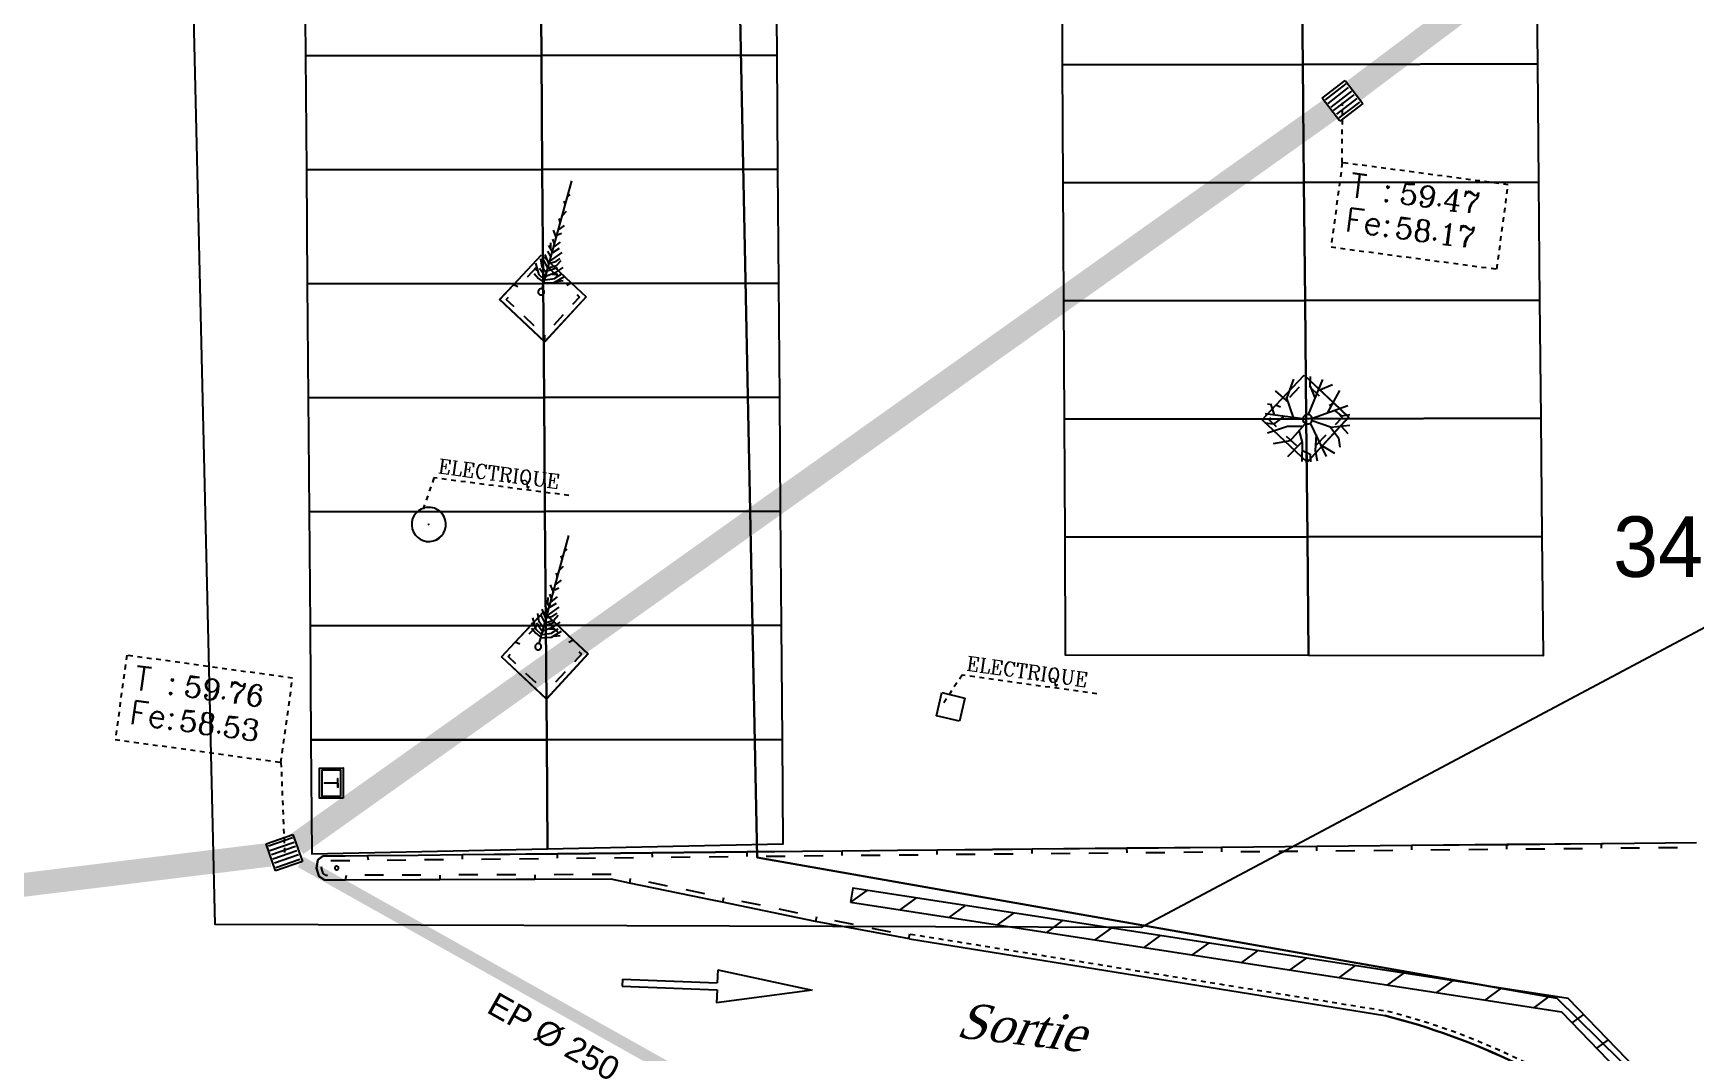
# Model space of a CAD drawing. Header units: metres. Extents: x 19 to 585, y 0 to 337.
# Drawn here: x 431.28 to 466.29, y 116.53 to 137.99 of the extents above; entities that cross this region are included whole.
import ezdxf
from ezdxf.enums import TextEntityAlignment as Align

# ---------------------------------------------------------------- set-up
doc = ezdxf.new("R2010")
doc.units = ezdxf.units.M
doc.header["$LTSCALE"] = 0.01
doc.linetypes.add('CACHE', pattern=[0.375, 0.25, -0.125])
doc.linetypes.add('FANTOME', pattern=[2.5, 1.25, -0.25, 0.25, -0.25, 0.25, -0.25])
doc.layers.add('CONTOURS', color=10, linetype='Continuous', plot=False)
doc.layers.add('CONTOURS3', color=40, linetype='Continuous', plot=False)
for name, color, linetype in [('PARCELLES', 240, 'Continuous'), ('PARKINGS', 4, 'Continuous'), ('RESEAUX-EU-EP', 131, 'FANTOME'), ('Tempo_Doublon_Point', 7, 'Continuous'), ('TEXTES', 6, 'Continuous'), ('VEGETATION', 70, 'Continuous'), ('VOIRIES', 7, 'Continuous'), ('VOIRIES_temp', 7, 'Continuous')]:
    doc.layers.add(name, color=color, linetype=linetype)
doc.styles.add('11185$0$ROMANC', font='ROMANC')
doc.styles.add('2', font='times.ttf', dxfattribs={"oblique": 18})
doc.styles.add('29', font='romans__.ttf')
doc.styles.add('9', font='arial.ttf')
doc.styles.add('ROMAND', font='romand')

# ---------------------------------------------------------------- blocks, each defined once
blk = doc.blocks.new('22')
for points in [[(0, 1), (0, 0), (1, 0), (1, 1)], [(0.056, 0.889), (0.056, 0.111), (0.944, 0.111), (0.944, 0.889)]]:
    blk.add_lwpolyline(points, close=True)
at = {"style": 'ROMAND', "width": 0.9}
blk.add_text('T', height=0.6, dxfattribs=at).set_placement((0.5, 0.495), align=Align.MIDDLE)
blk = doc.blocks.new('11185$0$AOFLD1')
for p, q in [((-0.35, 2), (0, 4)), ((0, 4), (0.35, 2)), ((-0.35, 2), (-0.075, 2)), ((-0.075, 0), (-0.075, 2)), ((0.075, 0), (0.075, 2)), ((0.075, 2), (0.35, 2)), ((-0.075, 0), (0.075, 0))]:
    blk.add_line(p, q)
blk = doc.blocks.new('11185$0$ARBRE_3-11', base_point=(100, 100))
for p, q in [((60, 180), (80, 140)), ((80, 170), (80, 188)), ((100, 190), (100, 110)), ((100, 170), (120, 180)), ((120, 179), (120, 188)), ((50, 130), (39, 165)), ((100, 150), (80, 170)), ((100, 130), (140, 150)), ((130, 144), (150, 175)), ((140, 149), (180, 140)), ((50, 106), (16, 131)), ((50, 130), (90, 104)), ((75, 115), (50, 105)), ((80, 140), (84, 109)), ((170, 104), (190, 106)), ((50, 105), (10, 100)), ((28, 85), (12, 82)), ((37, 75), (16, 68)), ((34, 103), (28, 85)), ((28, 50), (93, 93)), ((70, 78), (37, 75)), ((90, 50), (98, 90)), ((104, 90), (140, 20)), ((187, 80), (110, 100)), ((147, 90), (171, 104)), ((163, 86), (180, 58)), ((50, 64), (37, 34)), ((90, 50), (70, 30)), ((90, 49), (100, 10)), ((126, 46), (117, 30)), ((120, 60), (169, 41)), ((70, 30), (51, 25)), ((95, 28), (82, 12)), ((117, 30), (122, 13))]:
    blk.add_line(p, q)
for start, end in [(90, 270), (270, 90)]:
    blk.add_arc((100, 100), 10, start, end)
blk = doc.blocks.new('11185$0$CERCLE-4', base_point=(100, 100))
for p, q in [((98, 100), (102, 100)), ((100, 102), (100, 98))]:
    blk.add_line(p, q)
blk.add_arc((99.5, 100), 90, 90.318, 89.682)
blk = doc.blocks.new('11185$0$ARBRE_2-10', base_point=(94, 5))
for p, q in [((96, 10), (120, 190)), ((117, 164), (120, 168)), ((115, 150), (112, 156)), ((113, 133), (118, 140)), ((111, 120), (108, 127)), ((110, 109), (118, 117)), ((105, 71), (97, 81)), ((101, 77), (100, 86)), ((108, 95), (101, 107)), ((106, 85), (102, 92)), ((106, 80), (115, 89)), ((109, 100), (115, 104)), ((91, 45), (87, 58)), ((101, 44), (92, 57)), ((102, 51), (93, 66)), ((103, 64), (97, 72)), ((102, 53), (112, 57)), ((103, 57), (120, 73)), ((105, 71), (115, 79)), ((112, 57), (118, 63)), ((114, 51), (120, 60)), ((85, 38), (79, 41)), ((88, 32), (80, 50)), ((80, 33), (88, 26)), ((87, 43), (100, 29)), ((98, 25), (88, 32)), ((100, 36), (91, 45)), ((114, 29), (99, 25)), ((100, 40), (116, 48)), ((100, 32), (115, 40)), ((101, 45), (114, 51)), ((109, 36), (118, 37)), ((114, 30), (123, 38)), ((114, 23), (129, 35)), ((115, 40), (125, 49)), ((117, 25), (128, 28)), ((88, 26), (97, 21)), ((98, 20), (114, 23))]:
    blk.add_line(p, q)
for radius, start, end in [(5.05, 79.095, 269.484), (5, 270, 90)]:
    blk.add_arc((95, 5), radius, start, end)

msp = doc.modelspace()

# ---------------------------------------------------------------- linework, layer by layer
at = {"layer": 'CONTOURS'}
msp.add_lwpolyline([(341.639, 173.882), (356.348, 173.882), (356.348, 184.183), (387.119, 184.183), (476.155, 172.831), (475.992, 168.614), (490.278, 167.803), (490.278, 138.125), (454.624, 119.148), (435.114, 119.21), (434.5, 145.519), (417.707, 145.314), (417.912, 120.848), (380.916, 123.165), (375.615, 92.26), (310.379, 94.419)], dxfattribs=at)
at = {"layer": 'CONTOURS3'}
msp.add_lwpolyline([(341.639, 173.882), (356.348, 173.882), (356.348, 184.183), (387.119, 184.183), (476.155, 172.831), (475.992, 168.614), (490.278, 167.803), (490.278, 138.125), (454.624, 119.148), (435.114, 119.21), (434.5, 145.519), (417.707, 145.314), (417.912, 120.848), (380.916, 123.165), (375.615, 92.26), (310.379, 94.419)], dxfattribs=at)
at = {"layer": 'PARCELLES'}
msp.add_lwpolyline([(431.239, 76.064), (437.23, 80.114), (441.607, 83.469), (445.346, 86.48), (452.005, 92.329), (454.868, 94.956), (460.209, 100.29), (469.197, 110.146), (469.802, 110.814), (470.05, 111.087), (463.381, 117.661), (446.531, 120.622), (446.071, 143.552), (494.987, 158.024), (497.771, 154.857), (498.69, 145.796), (502.474, 150.031), (515.31, 164.501)], dxfattribs=at)
msp.add_lwpolyline([(494.561, 140.763), (498.69, 145.796), (497.771, 154.857), (494.987, 158.024), (446.071, 143.552), (446.531, 120.622), (463.381, 117.661), (470.05, 111.087), (471.403, 112.579)], close=True, dxfattribs=at)
at = {"layer": 'PARKINGS'}
for points in [[(441.968, 139.925), (436.997, 139.919), (437.016, 137.516), (441.987, 137.522)], [(446.935, 139.931), (441.968, 139.925), (441.987, 137.522), (446.953, 137.528)], [(458.002, 139.823), (452.949, 139.814), (452.961, 137.326), (458.027, 137.334)], [(462.953, 139.831), (458.002, 139.823), (458.027, 137.334), (462.977, 137.343)], [(441.987, 137.522), (437.016, 137.516), (437.036, 135.113), (442.006, 135.119)], [(446.953, 137.528), (441.987, 137.522), (442.006, 135.119), (446.972, 135.125)], [(458.027, 137.334), (452.961, 137.326), (452.974, 134.837), (458.052, 134.845)], [(462.977, 137.343), (458.027, 137.334), (458.052, 134.845), (463.001, 134.854)], [(442.006, 135.119), (437.036, 135.113), (437.055, 132.71), (442.025, 132.716)], [(446.972, 135.125), (442.006, 135.119), (442.025, 132.716), (446.99, 132.723)], [(458.052, 134.845), (452.974, 134.837), (452.986, 132.348), (458.076, 132.357)], [(463.001, 134.854), (458.052, 134.845), (458.076, 132.357), (463.025, 132.365)], [(442.025, 132.716), (437.055, 132.71), (437.075, 130.307), (442.044, 130.313)], [(446.99, 132.723), (442.025, 132.716), (442.044, 130.313), (447.009, 130.32)], [(458.076, 132.357), (452.986, 132.348), (452.999, 129.859), (458.101, 129.868)], [(463.025, 132.365), (458.076, 132.357), (458.101, 129.868), (463.049, 129.876)], [(442.044, 130.313), (437.075, 130.307), (437.095, 127.904), (442.063, 127.91)], [(447.009, 130.32), (442.044, 130.313), (442.063, 127.91), (447.027, 127.917)], [(458.101, 129.868), (452.999, 129.859), (453.012, 127.371), (458.125, 127.379)], [(463.049, 129.876), (458.101, 129.868), (458.125, 127.379), (463.073, 127.388)], [(442.063, 127.91), (437.095, 127.904), (437.114, 125.501), (442.082, 125.507)], [(447.027, 127.917), (442.063, 127.91), (442.082, 125.507), (447.046, 125.514)], [(458.125, 127.379), (453.012, 127.371), (453.024, 124.893), (458.15, 124.885)], [(463.073, 127.388), (458.125, 127.379), (458.15, 124.885), (463.098, 124.877)], [(442.082, 125.507), (437.114, 125.501), (437.134, 123.098), (442.101, 123.104)], [(447.046, 125.514), (442.082, 125.507), (442.101, 123.104), (447.064, 123.111)], [(442.101, 123.104), (437.134, 123.098), (437.154, 120.696), (442.119, 120.801)], [(447.064, 123.111), (442.101, 123.104), (442.119, 120.801), (447.081, 120.907)]]:
    msp.add_lwpolyline(points, close=True, dxfattribs=at)
at = {"layer": 'RESEAUX-EU-EP', "flags": 128}
for points, const_width in [([(459.095, 136.771), (482.666, 154.487)], 0.5), ([(436.828, 120.895), (458.605, 136.385)], 0.5), ([(410.909, 117.572), (436.267, 120.68)], 0.5), ([(449.063, 113.712), (436.919, 120.528)], 0.25)]:
    msp.add_lwpolyline(points, dxfattribs=dict(at, const_width=const_width))
for points in [[(458.86, 135.263), (458.862, 136.52)], [(439.725, 128.621), (439.476, 127.904)], [(442.568, 128.249), (439.725, 128.621)], [(450.852, 124.465), (450.432, 123.832)], [(453.691, 124.069), (450.852, 124.465)], [(436.501, 122.625), (436.579, 120.718)]]:
    msp.add_lwpolyline(points, dxfattribs=at)
at = {"layer": 'RESEAUX-EU-EP'}
for points in [[(458.623, 133.486), (462.117, 133.021), (462.354, 134.797), (458.86, 135.263)], [(433.009, 123.108), (436.501, 122.625), (436.746, 124.4), (433.254, 124.883)]]:
    msp.add_lwpolyline(points, close=True, dxfattribs=at)
at = {"layer": 'Tempo_Doublon_Point'}
msp.add_lwpolyline([(431.239, 76.064), (437.23, 80.114), (441.607, 83.469), (445.346, 86.48), (452.005, 92.329), (454.868, 94.956), (460.209, 100.29), (469.197, 110.146), (469.802, 110.814), (470.05, 111.087), (463.381, 117.661), (446.531, 120.622), (446.071, 143.552), (494.987, 158.024), (497.771, 154.857), (498.69, 145.796), (502.474, 150.031), (515.31, 164.501)], dxfattribs=at)
msp.add_lwpolyline([(494.561, 140.763), (498.69, 145.796), (497.771, 154.857), (494.987, 158.024), (446.071, 143.552), (446.531, 120.622), (463.381, 117.661), (470.05, 111.087), (471.403, 112.579)], close=True, dxfattribs=at)
at = {"layer": 'VOIRIES', "flags": 128}
for points in [[(458.437, 136.618), (458.919, 136.992)], [(458.934, 136.921), (458.502, 136.587)], [(458.919, 136.992), (459.294, 136.509)], [(458.811, 136.135), (458.437, 136.618)], [(458.561, 136.51), (458.992, 136.845)], [(459.051, 136.769), (458.62, 136.434)], [(458.678, 136.358), (459.111, 136.692)], [(459.17, 136.617), (458.738, 136.282)], [(458.797, 136.205), (459.229, 136.54)], [(459.294, 136.509), (458.811, 136.135)], [(441.397, 132.686), (441.993, 133.32)], [(441.398, 132.685), (441.993, 133.318)], [(441.399, 132.685), (441.993, 133.317)], [(441.693, 132.856), (441.893, 133.069)], [(441.993, 133.32), (442.617, 132.733)], [(441.993, 133.318), (442.616, 132.732)], [(441.993, 133.317), (442.615, 132.732)], [(442.1, 133.083), (442.313, 132.882)], [(441.106, 132.376), (441.397, 132.686)], [(441.107, 132.376), (441.398, 132.685)], [(441.109, 132.376), (441.399, 132.685)], [(441.494, 132.643), (441.397, 132.686)], [(442.526, 132.682), (442.617, 132.733)], [(442.615, 132.732), (442.931, 132.435)], [(442.616, 132.732), (442.933, 132.434)], [(442.617, 132.733), (442.934, 132.434)], [(442.056, 131.484), (441.106, 132.376)], [(442.057, 131.486), (441.107, 132.376)], [(442.057, 131.487), (441.109, 132.376)], [(441.247, 132.381), (441.293, 132.429)], [(441.412, 132.226), (441.247, 132.381)], [(442.934, 132.434), (442.056, 131.484)], [(442.931, 132.435), (442.057, 131.487)], [(442.933, 132.434), (442.057, 131.486)], [(442.793, 132.429), (442.646, 132.271)], [(442.738, 132.481), (442.793, 132.429)], [(441.838, 131.826), (441.625, 132.026)], [(442.448, 132.055), (442.249, 131.841)], [(442.052, 131.626), (442.056, 131.484)], [(457.46, 130.153), (458.056, 130.788)], [(457.461, 130.152), (458.056, 130.786)], [(457.462, 130.152), (458.056, 130.785)], [(458.056, 130.788), (458.68, 130.2)], [(458.056, 130.786), (458.679, 130.199)], [(458.056, 130.785), (458.678, 130.199)], [(457.757, 130.323), (457.956, 130.536)], [(458.163, 130.55), (458.376, 130.349)], [(457.169, 129.843), (457.46, 130.153)], [(457.17, 129.844), (457.461, 130.152)], [(457.172, 129.843), (457.462, 130.152)], [(457.31, 129.848), (457.356, 129.896)], [(457.557, 130.11), (457.46, 130.153)], [(458.997, 129.901), (458.119, 128.951)], [(458.994, 129.902), (458.12, 128.954)], [(458.996, 129.902), (458.12, 128.953)], [(458.589, 130.149), (458.68, 130.2)], [(458.678, 130.199), (458.994, 129.902)], [(458.679, 130.199), (458.996, 129.902)], [(458.68, 130.2), (458.997, 129.901)], [(458.856, 129.896), (458.709, 129.738)], [(458.801, 129.948), (458.856, 129.896)], [(458.119, 128.951), (457.169, 129.843)], [(458.12, 128.953), (457.17, 129.844)], [(458.12, 128.954), (457.172, 129.843)], [(457.475, 129.693), (457.31, 129.848)], [(458.511, 129.523), (458.313, 129.308)], [(457.901, 129.293), (457.688, 129.494)], [(458.115, 129.093), (458.119, 128.951)], [(441.434, 125.162), (442.031, 125.796)], [(441.435, 125.161), (442.03, 125.794)], [(441.436, 125.161), (442.03, 125.793)], [(442.03, 125.794), (442.654, 125.208)], [(442.03, 125.793), (442.653, 125.208)], [(442.031, 125.796), (442.655, 125.209)], [(441.731, 125.332), (441.931, 125.545)], [(442.137, 125.559), (442.35, 125.358)], [(441.144, 124.852), (441.434, 125.162)], [(441.145, 124.852), (441.435, 125.161)], [(441.147, 124.852), (441.436, 125.161)], [(441.531, 125.119), (441.434, 125.162)], [(442.563, 125.158), (442.655, 125.209)], [(442.653, 125.208), (442.969, 124.911)], [(442.654, 125.208), (442.97, 124.91)], [(442.655, 125.209), (442.971, 124.91)], [(442.094, 123.96), (441.144, 124.852)], [(442.094, 123.962), (441.145, 124.852)], [(442.094, 123.963), (441.147, 124.852)], [(441.285, 124.857), (441.331, 124.905)], [(441.449, 124.702), (441.285, 124.857)], [(442.969, 124.911), (442.094, 123.963)], [(442.97, 124.91), (442.094, 123.962)], [(442.971, 124.91), (442.094, 123.96)], [(442.831, 124.905), (442.684, 124.746)], [(442.776, 124.957), (442.831, 124.905)], [(441.875, 124.302), (441.662, 124.502)], [(442.486, 124.531), (442.287, 124.317)], [(442.089, 124.102), (442.094, 123.96)], [(450.31, 123.61), (450.423, 124.095)], [(450.423, 124.095), (450.908, 123.981)], [(450.908, 123.981), (450.795, 123.496)], [(450.795, 123.496), (450.31, 123.61)], [(436.188, 120.907), (436.754, 121.105)], [(436.386, 120.341), (436.188, 120.907)], [(436.746, 121.035), (436.239, 120.858)], [(436.27, 120.769), (436.777, 120.946)], [(436.808, 120.856), (436.302, 120.68)], [(436.333, 120.59), (436.839, 120.767)], [(436.754, 121.105), (436.953, 120.539)], [(447.489, 120.757), (448.324, 120.765)], [(447.489, 120.755), (448.324, 120.763)], [(447.49, 120.755), (448.324, 120.764)], [(448.324, 120.765), (449.489, 120.777)], [(448.324, 120.764), (449.489, 120.776)], [(448.324, 120.763), (449.489, 120.774)], [(448.325, 120.665), (448.324, 120.765)], [(449.489, 120.777), (450.324, 120.785)], [(449.489, 120.776), (450.324, 120.784)], [(449.489, 120.774), (450.324, 120.783)], [(450.324, 120.785), (451.489, 120.795)], [(450.324, 120.784), (451.488, 120.794)], [(450.324, 120.783), (451.489, 120.793)], [(450.325, 120.685), (450.324, 120.785)], [(451.488, 120.794), (452.324, 120.803)], [(451.489, 120.795), (452.324, 120.804)], [(451.489, 120.793), (452.324, 120.802)], [(452.324, 120.804), (454.324, 120.823)], [(452.324, 120.803), (454.324, 120.822)], [(452.324, 120.802), (454.324, 120.821)], [(452.325, 120.704), (452.324, 120.804)], [(454.324, 120.823), (456.324, 120.841)], [(454.324, 120.822), (456.324, 120.84)], [(454.324, 120.821), (456.324, 120.839)], [(454.325, 120.723), (454.324, 120.823)], [(456.324, 120.841), (458.324, 120.86)], [(456.324, 120.84), (458.324, 120.859)], [(456.324, 120.839), (458.324, 120.858)], [(456.325, 120.741), (456.324, 120.841)], [(458.324, 120.859), (460.324, 120.879)], [(458.324, 120.86), (460.324, 120.879)], [(458.324, 120.858), (460.324, 120.878)], [(458.325, 120.76), (458.324, 120.86)], [(458.725, 120.764), (459.125, 120.768)], [(459.524, 120.772), (459.924, 120.776)], [(460.324, 120.879), (462.324, 120.899)], [(460.324, 120.879), (462.324, 120.898)], [(460.324, 120.878), (462.324, 120.897)], [(460.325, 120.78), (460.324, 120.879)], [(460.725, 120.783), (461.125, 120.787)], [(461.524, 120.791), (461.924, 120.795)], [(462.324, 120.899), (462.366, 120.9)], [(462.324, 120.898), (462.366, 120.899)], [(462.325, 120.799), (462.324, 120.899)], [(462.324, 120.897), (462.366, 120.898)], [(462.366, 120.9), (464.324, 120.918)], [(462.366, 120.899), (464.324, 120.917)], [(462.366, 120.898), (464.324, 120.916)], [(462.725, 120.802), (463.125, 120.806)], [(463.525, 120.81), (463.924, 120.814)], [(464.324, 120.818), (464.324, 120.918)], [(464.324, 120.918), (464.366, 120.918)], [(464.324, 120.917), (464.366, 120.917)], [(464.324, 120.916), (464.366, 120.916)], [(464.366, 120.918), (466.323, 120.939)], [(464.366, 120.917), (466.323, 120.938)], [(464.366, 120.916), (466.324, 120.937)], [(464.725, 120.822), (465.125, 120.826)], [(465.524, 120.83), (465.924, 120.834)], [(436.871, 120.678), (436.364, 120.501)], [(436.953, 120.539), (436.386, 120.341)], [(436.395, 120.411), (436.902, 120.588)], [(437.253, 120.398), (437.28, 120.573)], [(437.254, 120.398), (437.281, 120.573)], [(437.255, 120.398), (437.282, 120.572)], [(437.28, 120.573), (437.391, 120.654)], [(437.281, 120.573), (437.391, 120.653)], [(437.282, 120.572), (437.391, 120.652)], [(437.356, 120.405), (437.36, 120.435)], [(437.391, 120.654), (438.325, 120.664)], [(437.391, 120.653), (438.325, 120.663)], [(437.391, 120.652), (438.325, 120.662)], [(437.555, 120.556), (437.95, 120.56)], [(438.325, 120.664), (439.39, 120.674)], [(438.325, 120.663), (439.39, 120.673)], [(438.325, 120.662), (439.391, 120.672)], [(438.343, 120.564), (438.325, 120.664)], [(438.737, 120.567), (439.13, 120.571)], [(439.39, 120.674), (440.324, 120.684)], [(439.39, 120.673), (440.325, 120.683)], [(439.391, 120.672), (440.325, 120.682)], [(439.525, 120.576), (439.925, 120.58)], [(440.324, 120.684), (442.324, 120.704)], [(440.326, 120.584), (440.324, 120.684)], [(440.325, 120.683), (442.324, 120.703)], [(440.325, 120.682), (442.325, 120.702)], [(440.726, 120.588), (441.126, 120.592)], [(441.525, 120.596), (441.925, 120.6)], [(442.324, 120.704), (444.324, 120.725)], [(442.324, 120.703), (444.324, 120.724)], [(442.326, 120.604), (442.324, 120.704)], [(442.325, 120.702), (444.324, 120.723)], [(442.726, 120.608), (443.125, 120.612)], [(443.525, 120.616), (443.926, 120.621)], [(444.324, 120.725), (446.324, 120.745)], [(444.324, 120.724), (446.324, 120.744)], [(444.324, 120.723), (446.324, 120.743)], [(444.326, 120.625), (444.324, 120.725)], [(444.725, 120.629), (445.125, 120.633)], [(445.525, 120.637), (445.926, 120.641)], [(446.324, 120.745), (447.489, 120.757)], [(446.324, 120.744), (447.49, 120.755)], [(446.324, 120.743), (447.489, 120.755)], [(446.325, 120.645), (446.324, 120.745)], [(446.725, 120.649), (447.125, 120.653)], [(447.526, 120.657), (447.925, 120.661)], [(448.725, 120.669), (449.125, 120.673)], [(449.526, 120.678), (449.925, 120.681)], [(450.725, 120.689), (451.125, 120.693)], [(451.525, 120.697), (451.925, 120.7)], [(452.725, 120.708), (453.125, 120.712)], [(453.524, 120.716), (453.925, 120.719)], [(454.725, 120.727), (455.125, 120.73)], [(455.524, 120.735), (455.925, 120.739)], [(456.725, 120.745), (457.125, 120.749)], [(457.524, 120.754), (457.924, 120.757)], [(437.303, 120.223), (437.253, 120.398)], [(437.304, 120.224), (437.254, 120.398)], [(437.305, 120.225), (437.255, 120.398)], [(437.424, 120.144), (437.303, 120.223)], [(437.425, 120.145), (437.304, 120.224)], [(437.425, 120.146), (437.305, 120.225)], [(437.39, 120.287), (437.356, 120.405)], [(437.453, 120.244), (437.39, 120.287)], [(437.851, 120.145), (437.424, 120.144)], [(437.851, 120.147), (437.425, 120.146)], [(437.851, 120.146), (437.425, 120.145)], [(437.48, 120.244), (437.453, 120.244)], [(437.873, 120.245), (437.851, 120.145)], [(439.424, 120.152), (437.851, 120.147)], [(439.424, 120.151), (437.851, 120.146)], [(439.424, 120.15), (437.851, 120.145)], [(438.662, 120.248), (438.268, 120.247)], [(439.423, 120.25), (439.056, 120.249)], [(439.451, 120.25), (439.423, 120.25)], [(439.85, 120.153), (439.424, 120.152)], [(439.85, 120.152), (439.424, 120.151)], [(439.851, 120.151), (439.424, 120.15)], [(439.85, 120.251), (439.851, 120.151)], [(441.455, 120.158), (439.85, 120.153)], [(441.455, 120.157), (439.85, 120.152)], [(441.455, 120.156), (439.851, 120.151)], [(440.65, 120.254), (440.25, 120.253)], [(441.45, 120.256), (441.05, 120.255)], [(441.85, 120.159), (441.455, 120.158)], [(441.85, 120.158), (441.455, 120.157)], [(441.85, 120.157), (441.455, 120.156)], [(441.853, 120.258), (441.85, 120.157)], [(443.456, 120.164), (441.85, 120.159)], [(443.455, 120.163), (441.85, 120.158)], [(443.455, 120.162), (441.85, 120.157)], [(442.656, 120.26), (442.254, 120.258)], [(443.461, 120.262), (443.058, 120.261)], [(443.842, 120.083), (443.455, 120.163)], [(443.842, 120.082), (443.455, 120.162)], [(443.842, 120.084), (443.456, 120.164)], [(443.855, 120.181), (443.842, 120.082)], [(445.415, 119.76), (443.842, 120.084)], [(445.415, 119.759), (443.842, 120.083)], [(445.415, 119.758), (443.842, 120.082)], [(444.642, 120.02), (444.248, 120.1)], [(445.429, 119.857), (445.035, 119.938)], [(445.802, 119.68), (445.415, 119.76)], [(445.801, 119.679), (445.415, 119.759)], [(445.8, 119.678), (445.415, 119.758)], [(445.821, 119.775), (445.8, 119.678)], [(448.845, 119.928), (448.502, 119.678)], [(449.544, 119.517), (449.886, 119.768)], [(447.76, 119.272), (445.8, 119.678)], [(447.76, 119.273), (445.801, 119.679)], [(447.76, 119.274), (445.802, 119.68)], [(446.604, 119.614), (446.212, 119.694)], [(447.388, 119.451), (446.996, 119.533)], [(447.78, 119.371), (447.76, 119.272)], [(450.914, 119.609), (450.571, 119.358)], [(451.599, 119.201), (451.941, 119.451)], [(449.744, 118.91), (447.76, 119.273)], [(448.563, 119.208), (448.172, 119.29)], [(449.347, 119.047), (448.955, 119.128)], [(452.968, 119.293), (452.626, 119.043)], [(453.654, 118.884), (453.996, 119.134)], [(449.745, 119.005), (449.725, 118.907)], [(455.023, 118.977), (454.681, 118.726)], [(455.708, 118.568), (456.05, 118.819)], [(457.078, 118.661), (456.736, 118.409)], [(457.763, 118.251), (458.105, 118.502)], [(459.132, 118.344), (458.791, 118.093)], [(459.818, 117.935), (460.16, 118.186)], [(461.188, 118.027), (460.845, 117.776)], [(461.873, 117.618), (462.216, 117.869)], [(463.243, 117.711), (462.901, 117.461)], [(463.703, 117.137), (463.948, 117.316)], [(464.463, 116.782), (464.219, 116.604)]]:
    msp.add_lwpolyline(points, dxfattribs=at)
for points in [[(437.637, 120.413, 1), (437.711, 120.384)], [(437.711, 120.384, 1), (437.637, 120.413)]]:
    msp.add_lwpolyline(points, format="xyb", dxfattribs=at)
at = {"layer": 'VOIRIES'}
msp.add_lwpolyline([(448.502, 119.678), (463.477, 117.372), (469.373, 111.268), (469.589, 111.477), (463.622, 117.653), (448.548, 119.974), (448.502, 119.678)], close=True, dxfattribs=at)
msp.add_lwpolyline([(449.744, 118.91), (459.754, 117.293, -0.099), (465.032, 114.757), (468.876, 110.777)], format="xyb", dxfattribs=at)
at = {"layer": 'VOIRIES', "linetype": 'CACHE'}
msp.add_lwpolyline([(449.76, 119.008), (459.775, 117.391, -0.099209), (465.098, 114.832), (468.948, 110.847)], format="xyb", dxfattribs=at)
at = {"layer": 'VOIRIES_temp'}
for p, q in [((458.437, 136.618), (458.919, 136.992)), ((458.934, 136.921), (458.502, 136.587)), ((458.919, 136.992), (459.294, 136.509)), ((458.811, 136.135), (458.437, 136.618)), ((458.561, 136.51), (458.992, 136.845)), ((459.051, 136.769), (458.62, 136.434)), ((458.678, 136.358), (459.111, 136.692)), ((459.17, 136.617), (458.738, 136.282)), ((458.797, 136.205), (459.229, 136.54)), ((459.294, 136.509), (458.811, 136.135)), ((441.397, 132.686), (441.993, 133.32)), ((441.398, 132.685), (441.993, 133.318)), ((441.399, 132.685), (441.993, 133.317)), ((441.693, 132.856), (441.893, 133.069)), ((441.993, 133.32), (442.617, 132.733)), ((441.993, 133.318), (442.616, 132.732)), ((441.993, 133.317), (442.615, 132.732)), ((442.1, 133.083), (442.313, 132.882)), ((441.106, 132.376), (441.397, 132.686)), ((441.107, 132.376), (441.398, 132.685)), ((441.109, 132.376), (441.399, 132.685)), ((441.494, 132.643), (441.397, 132.686)), ((442.526, 132.682), (442.617, 132.733)), ((442.615, 132.732), (442.931, 132.435)), ((442.616, 132.732), (442.933, 132.434)), ((442.617, 132.733), (442.934, 132.434)), ((442.056, 131.484), (441.106, 132.376)), ((442.057, 131.486), (441.107, 132.376)), ((442.057, 131.487), (441.109, 132.376)), ((441.247, 132.381), (441.293, 132.429)), ((441.412, 132.226), (441.247, 132.381)), ((442.934, 132.434), (442.056, 131.484)), ((442.931, 132.435), (442.057, 131.487)), ((442.933, 132.434), (442.057, 131.486)), ((442.793, 132.429), (442.646, 132.271)), ((442.738, 132.481), (442.793, 132.429)), ((441.838, 131.826), (441.625, 132.026)), ((442.448, 132.055), (442.249, 131.841)), ((442.052, 131.626), (442.056, 131.484)), ((457.46, 130.153), (458.056, 130.788)), ((457.461, 130.152), (458.056, 130.786)), ((457.462, 130.152), (458.056, 130.785)), ((458.056, 130.788), (458.68, 130.2)), ((458.056, 130.786), (458.679, 130.199)), ((458.056, 130.785), (458.678, 130.199)), ((457.757, 130.323), (457.956, 130.536)), ((458.163, 130.55), (458.376, 130.349)), ((457.169, 129.843), (457.46, 130.153)), ((457.17, 129.844), (457.461, 130.152)), ((457.172, 129.843), (457.462, 130.152)), ((457.31, 129.848), (457.356, 129.896)), ((457.557, 130.11), (457.46, 130.153)), ((458.997, 129.901), (458.119, 128.951)), ((458.994, 129.902), (458.12, 128.954)), ((458.996, 129.902), (458.12, 128.953)), ((458.589, 130.149), (458.68, 130.2)), ((458.678, 130.199), (458.994, 129.902)), ((458.679, 130.199), (458.996, 129.902)), ((458.68, 130.2), (458.997, 129.901)), ((458.856, 129.896), (458.709, 129.738)), ((458.801, 129.948), (458.856, 129.896)), ((458.119, 128.951), (457.169, 129.843)), ((458.12, 128.953), (457.17, 129.844)), ((458.12, 128.954), (457.172, 129.843)), ((457.475, 129.693), (457.31, 129.848)), ((458.511, 129.523), (458.313, 129.308)), ((457.901, 129.293), (457.688, 129.494)), ((458.115, 129.093), (458.119, 128.951)), ((439.607, 127.643), (439.623, 127.641)), ((439.614, 127.634), (439.616, 127.65)), ((441.434, 125.162), (442.031, 125.796)), ((441.435, 125.161), (442.03, 125.794)), ((441.436, 125.161), (442.03, 125.793)), ((442.03, 125.794), (442.654, 125.208)), ((442.03, 125.793), (442.653, 125.208)), ((442.031, 125.796), (442.655, 125.209)), ((441.731, 125.332), (441.931, 125.545)), ((442.137, 125.559), (442.35, 125.358)), ((441.144, 124.852), (441.434, 125.162)), ((441.145, 124.852), (441.435, 125.161)), ((441.147, 124.852), (441.436, 125.161)), ((441.531, 125.119), (441.434, 125.162)), ((442.563, 125.158), (442.655, 125.209)), ((442.653, 125.208), (442.969, 124.911)), ((442.654, 125.208), (442.97, 124.91)), ((442.655, 125.209), (442.971, 124.91)), ((442.094, 123.96), (441.144, 124.852)), ((442.094, 123.962), (441.145, 124.852)), ((442.094, 123.963), (441.147, 124.852)), ((441.285, 124.857), (441.331, 124.905)), ((441.449, 124.702), (441.285, 124.857)), ((442.969, 124.911), (442.094, 123.963)), ((442.97, 124.91), (442.094, 123.962)), ((442.971, 124.91), (442.094, 123.96)), ((442.831, 124.905), (442.684, 124.746)), ((442.776, 124.957), (442.831, 124.905)), ((441.875, 124.302), (441.662, 124.502)), ((442.486, 124.531), (442.287, 124.317)), ((442.089, 124.102), (442.094, 123.96)), ((450.31, 123.61), (450.423, 124.095)), ((450.423, 124.095), (450.908, 123.981)), ((450.908, 123.981), (450.795, 123.496)), ((450.795, 123.496), (450.31, 123.61)), ((437.313, 122.505), (437.81, 122.508)), ((437.316, 121.871), (437.313, 122.505)), ((437.368, 122.47), (437.755, 122.472)), ((437.371, 121.907), (437.368, 122.47)), ((437.755, 122.472), (437.758, 121.909)), ((437.81, 122.508), (437.813, 121.874)), ((437.813, 121.874), (437.316, 121.871)), ((437.758, 121.909), (437.371, 121.907)), ((436.188, 120.907), (436.754, 121.105)), ((436.386, 120.341), (436.188, 120.907)), ((436.746, 121.035), (436.239, 120.858)), ((436.27, 120.769), (436.777, 120.946)), ((436.808, 120.856), (436.302, 120.68)), ((436.333, 120.59), (436.839, 120.767)), ((436.754, 121.105), (436.953, 120.539)), ((447.489, 120.757), (448.324, 120.765)), ((447.489, 120.755), (448.324, 120.763)), ((447.49, 120.755), (448.324, 120.764)), ((448.324, 120.765), (449.489, 120.777)), ((448.324, 120.764), (449.489, 120.776)), ((448.324, 120.763), (449.489, 120.774)), ((448.325, 120.665), (448.324, 120.765)), ((449.489, 120.777), (450.324, 120.785)), ((449.489, 120.776), (450.324, 120.784)), ((449.489, 120.774), (450.324, 120.783)), ((450.324, 120.785), (451.489, 120.795)), ((450.324, 120.784), (451.488, 120.794)), ((450.324, 120.783), (451.489, 120.793)), ((450.325, 120.685), (450.324, 120.785)), ((451.488, 120.794), (452.324, 120.803)), ((451.489, 120.795), (452.324, 120.804)), ((451.489, 120.793), (452.324, 120.802)), ((452.324, 120.804), (454.324, 120.823)), ((452.324, 120.803), (454.324, 120.822)), ((452.324, 120.802), (454.324, 120.821)), ((452.325, 120.704), (452.324, 120.804)), ((454.324, 120.823), (456.324, 120.841)), ((454.324, 120.822), (456.324, 120.84)), ((454.324, 120.821), (456.324, 120.839)), ((454.325, 120.723), (454.324, 120.823)), ((456.324, 120.841), (458.324, 120.86)), ((456.324, 120.84), (458.324, 120.859)), ((456.324, 120.839), (458.324, 120.858)), ((456.325, 120.741), (456.324, 120.841)), ((458.324, 120.859), (460.324, 120.879)), ((458.324, 120.86), (460.324, 120.879)), ((458.324, 120.858), (460.324, 120.878)), ((458.325, 120.76), (458.324, 120.86)), ((458.725, 120.764), (459.125, 120.768)), ((459.524, 120.772), (459.924, 120.776)), ((460.324, 120.879), (462.324, 120.899)), ((460.324, 120.879), (462.324, 120.898)), ((460.324, 120.878), (462.324, 120.897)), ((460.325, 120.78), (460.324, 120.879)), ((460.725, 120.783), (461.125, 120.787)), ((461.524, 120.791), (461.924, 120.795)), ((462.324, 120.899), (462.366, 120.9)), ((462.324, 120.898), (462.366, 120.899)), ((462.325, 120.799), (462.324, 120.899)), ((462.324, 120.897), (462.366, 120.898)), ((462.366, 120.9), (464.324, 120.918)), ((462.366, 120.899), (464.324, 120.917)), ((462.366, 120.898), (464.324, 120.916)), ((462.725, 120.802), (463.125, 120.806)), ((463.525, 120.81), (463.924, 120.814)), ((464.324, 120.818), (464.324, 120.918)), ((464.324, 120.918), (464.366, 120.918)), ((464.324, 120.917), (464.366, 120.917)), ((464.324, 120.916), (464.366, 120.916)), ((464.366, 120.918), (466.323, 120.939)), ((464.366, 120.917), (466.323, 120.938)), ((464.366, 120.916), (466.324, 120.937)), ((464.725, 120.822), (465.125, 120.826)), ((465.524, 120.83), (465.924, 120.834)), ((436.871, 120.678), (436.364, 120.501)), ((436.953, 120.539), (436.386, 120.341)), ((436.395, 120.411), (436.902, 120.588)), ((437.253, 120.398), (437.28, 120.573)), ((437.254, 120.398), (437.281, 120.573)), ((437.255, 120.398), (437.282, 120.572)), ((437.28, 120.573), (437.391, 120.654)), ((437.281, 120.573), (437.391, 120.653)), ((437.282, 120.572), (437.391, 120.652)), ((437.356, 120.405), (437.36, 120.435)), ((437.391, 120.654), (438.325, 120.664)), ((437.391, 120.653), (438.325, 120.663)), ((437.391, 120.652), (438.325, 120.662)), ((437.555, 120.556), (437.95, 120.56)), ((438.325, 120.664), (439.39, 120.674)), ((438.325, 120.663), (439.39, 120.673)), ((438.325, 120.662), (439.391, 120.672)), ((438.343, 120.564), (438.325, 120.664)), ((438.737, 120.567), (439.13, 120.571)), ((439.39, 120.674), (440.324, 120.684)), ((439.39, 120.673), (440.325, 120.683)), ((439.391, 120.672), (440.325, 120.682)), ((439.525, 120.576), (439.925, 120.58)), ((440.324, 120.684), (442.324, 120.704)), ((440.326, 120.584), (440.324, 120.684)), ((440.325, 120.683), (442.324, 120.703)), ((440.325, 120.682), (442.325, 120.702)), ((440.726, 120.588), (441.126, 120.592)), ((441.525, 120.596), (441.925, 120.6)), ((442.324, 120.704), (444.324, 120.725)), ((442.324, 120.703), (444.324, 120.724)), ((442.326, 120.604), (442.324, 120.704)), ((442.325, 120.702), (444.324, 120.723)), ((442.726, 120.608), (443.125, 120.612)), ((443.525, 120.616), (443.926, 120.621)), ((444.324, 120.725), (446.324, 120.745)), ((444.324, 120.724), (446.324, 120.744)), ((444.324, 120.723), (446.324, 120.743)), ((444.326, 120.625), (444.324, 120.725)), ((444.725, 120.629), (445.125, 120.633)), ((445.525, 120.637), (445.926, 120.641)), ((446.324, 120.745), (447.489, 120.757)), ((446.324, 120.744), (447.49, 120.755)), ((446.324, 120.743), (447.489, 120.755)), ((446.325, 120.645), (446.324, 120.745)), ((446.725, 120.649), (447.125, 120.653)), ((447.526, 120.657), (447.925, 120.661)), ((448.725, 120.669), (449.125, 120.673)), ((449.526, 120.678), (449.925, 120.681)), ((450.725, 120.689), (451.125, 120.693)), ((451.525, 120.697), (451.925, 120.7)), ((452.725, 120.708), (453.125, 120.712)), ((453.524, 120.716), (453.925, 120.719)), ((454.725, 120.727), (455.125, 120.73)), ((455.524, 120.735), (455.925, 120.739)), ((456.725, 120.745), (457.125, 120.749)), ((457.524, 120.754), (457.924, 120.757)), ((437.303, 120.223), (437.253, 120.398)), ((437.304, 120.224), (437.254, 120.398)), ((437.305, 120.225), (437.255, 120.398)), ((437.424, 120.144), (437.303, 120.223)), ((437.425, 120.145), (437.304, 120.224)), ((437.425, 120.146), (437.305, 120.225)), ((437.39, 120.287), (437.356, 120.405)), ((437.453, 120.244), (437.39, 120.287)), ((437.851, 120.145), (437.424, 120.144)), ((437.851, 120.147), (437.425, 120.146)), ((437.851, 120.146), (437.425, 120.145)), ((437.48, 120.244), (437.453, 120.244)), ((437.873, 120.245), (437.851, 120.145)), ((439.424, 120.152), (437.851, 120.147)), ((439.424, 120.151), (437.851, 120.146)), ((439.424, 120.15), (437.851, 120.145)), ((438.662, 120.248), (438.268, 120.247)), ((439.423, 120.25), (439.056, 120.249)), ((439.451, 120.25), (439.423, 120.25)), ((439.85, 120.153), (439.424, 120.152)), ((439.85, 120.152), (439.424, 120.151)), ((439.851, 120.151), (439.424, 120.15)), ((439.85, 120.251), (439.851, 120.151)), ((441.455, 120.158), (439.85, 120.153)), ((441.455, 120.157), (439.85, 120.152)), ((441.455, 120.156), (439.851, 120.151)), ((440.65, 120.254), (440.25, 120.253)), ((441.45, 120.256), (441.05, 120.255)), ((441.85, 120.159), (441.455, 120.158)), ((441.85, 120.158), (441.455, 120.157)), ((441.85, 120.157), (441.455, 120.156)), ((441.853, 120.258), (441.85, 120.157)), ((443.456, 120.164), (441.85, 120.159)), ((443.455, 120.163), (441.85, 120.158)), ((443.455, 120.162), (441.85, 120.157)), ((442.656, 120.26), (442.254, 120.258)), ((443.461, 120.262), (443.058, 120.261)), ((443.842, 120.083), (443.455, 120.163)), ((443.842, 120.082), (443.455, 120.162)), ((443.842, 120.084), (443.456, 120.164)), ((443.855, 120.181), (443.842, 120.082)), ((445.415, 119.76), (443.842, 120.084)), ((445.415, 119.759), (443.842, 120.083)), ((445.415, 119.758), (443.842, 120.082)), ((444.642, 120.02), (444.248, 120.1)), ((445.429, 119.857), (445.035, 119.938)), ((445.802, 119.68), (445.415, 119.76)), ((445.801, 119.679), (445.415, 119.759)), ((445.8, 119.678), (445.415, 119.758)), ((445.821, 119.775), (445.8, 119.678)), ((448.548, 119.974), (448.502, 119.678)), ((448.845, 119.928), (448.502, 119.678)), ((463.622, 117.653), (448.548, 119.974)), ((449.544, 119.517), (449.886, 119.768)), ((447.76, 119.272), (445.8, 119.678)), ((447.76, 119.273), (445.801, 119.679)), ((447.76, 119.274), (445.802, 119.68)), ((446.604, 119.614), (446.212, 119.694)), ((447.388, 119.451), (446.996, 119.533)), ((447.78, 119.371), (447.76, 119.272)), ((448.502, 119.678), (463.477, 117.372)), ((450.914, 119.609), (450.571, 119.358)), ((451.599, 119.201), (451.941, 119.451)), ((449.744, 118.91), (447.76, 119.273)), ((448.563, 119.208), (448.172, 119.29)), ((449.347, 119.047), (448.955, 119.128)), ((452.968, 119.293), (452.626, 119.043)), ((453.654, 118.884), (453.996, 119.134)), ((449.745, 119.005), (449.725, 118.907)), ((449.744, 118.91), (459.754, 117.293)), ((455.023, 118.977), (454.681, 118.726)), ((455.708, 118.568), (456.05, 118.819)), ((457.078, 118.661), (456.736, 118.409)), ((457.763, 118.251), (458.105, 118.502)), ((459.132, 118.344), (458.791, 118.093)), ((443.695, 118.061), (443.689, 117.911)), ((443.695, 118.061), (445.694, 117.982)), ((445.704, 118.256), (445.694, 117.982)), ((445.704, 118.256), (447.689, 117.827)), ((459.818, 117.935), (460.16, 118.186)), ((461.188, 118.027), (460.845, 117.776)), ((443.689, 117.911), (445.688, 117.832)), ((445.688, 117.832), (445.677, 117.557)), ((447.689, 117.827), (445.677, 117.557)), ((461.873, 117.618), (462.216, 117.869)), ((463.243, 117.711), (462.901, 117.461)), ((469.589, 111.477), (463.622, 117.653)), ((463.477, 117.372), (469.373, 111.268)), ((463.703, 117.137), (463.948, 117.316)), ((464.463, 116.782), (464.219, 116.604))]:
    msp.add_line(p, q, dxfattribs=at)
at = {"layer": 'VOIRIES_temp', "linetype": 'CACHE'}
msp.add_line((449.76, 119.008), (459.775, 117.391), dxfattribs=at)
at = {"layer": 'VOIRIES_temp'}
for centre, radius, start, end in [((437.674, 120.399), 0.04, 158.4662, 338.4662), ((437.674, 120.399), 0.04, 338.4662, 158.4662), ((456.051, 102.828), 14.932, 53.0236, 75.639)]:
    msp.add_arc(centre, radius, start, end, dxfattribs=at)
at = {"layer": 'VOIRIES_temp', "linetype": 'CACHE'}
msp.add_arc((456.051, 102.828), 15.032, 52.9935, 75.6563, dxfattribs=at)
at = {"layer": 'VOIRIES_temp'}
msp.add_ellipse((439.615, 127.64), major_axis=(-0.255, 0.255), ratio=1, start_param=0.655406, end_param=6.927491, dxfattribs=at)

# ---------------------------------------------------------------- block references
at = {"layer": 'VEGETATION'}
for name, p, xscale, yscale, zscale, rotation in [('11185$0$ARBRE_2-10', (441.97, 132.541), 0.01300000003551391, 0.01300000003551391, 0.01300000000000523, 352.2340108592041), ('11185$0$ARBRE_3-11', (458.129, 129.855), 0.01000000000940442, 0.01000000000941028, 0.01000000000000512, 82.23401086028616), ('11185$0$ARBRE_2-10', (441.908, 125.066), 0.01300000003551391, 0.01300000003551391, 0.01300000000000523, 352.2340108592041)]:
    msp.add_blockref(name, p, dxfattribs=dict(at, xscale=xscale, yscale=yscale, zscale=zscale, rotation=rotation))
at = {"layer": 'VOIRIES'}
for name, p, xscale, yscale, zscale, rotation in [('11185$0$CERCLE-4', (439.615, 127.642), 0.003999999957197162, 0.003999999986298575, 0.003999999999997783, 82.23401085429255), ('22', (437.316, 121.871), 0.6339168445199808, -0.4972928266797977, 0.6339168444810994, 90.30459003700682)]:
    msp.add_blockref(name, p, dxfattribs=dict(at, xscale=xscale, yscale=yscale, zscale=zscale, rotation=rotation))
at = {"layer": 'VOIRIES', "rotation": 267.7195272768641}
msp.add_blockref('11185$0$AOFLD1', (443.692, 117.986), dxfattribs=at)

# ---------------------------------------------------------------- texts
at = {"layer": 'PARCELLES'}
msp.add_text('34172/KW/107', height=1.27454, dxfattribs=at).set_placement((464.565, 126.534))
at = {"layer": 'RESEAUX-EU-EP'}
for s, height, rotation, style, p in [('T :', 0.5, 352.4066, '29', (458.996, 134.545)), ('59.47', 0.45, 352.4066, '11185$0$ROMANC', (460.045, 134.403)), ('Fe:', 0.5, 352.4066, '29', (458.899, 133.822)), ('58.17', 0.45, 352.4066, '11185$0$ROMANC', (459.949, 133.681)), ('ELECTRIQUE', 0.3, 352.5401, '11185$0$ROMANC', (439.801, 128.727)), ('T :', 0.5, 352.1233, '29', (433.387, 124.164)), ('ELECTRIQUE', 0.3, 352.0484, '11185$0$ROMANC', (450.929, 124.571)), ('59.76', 0.45, 352.1233, '11185$0$ROMANC', (434.436, 124.018)), ('Fe:', 0.5, 352.1233, '29', (433.287, 123.442)), ('58.53', 0.45, 352.1233, '11185$0$ROMANC', (434.336, 123.296)), ('EP %%C 250', 0.5, 330.6962, '9', (440.808, 117.37))]:
    msp.add_text(s, height=height, rotation=rotation, dxfattribs=dict(at, style=style)).set_placement(p)
at = {"layer": 'TEXTES', "style": '2', "oblique": 18}
msp.add_text('Sortie', height=0.75, rotation=353.2835, dxfattribs=at).set_placement((450.705, 116.836))
at = {"layer": 'VOIRIES_temp', "style": 'ROMAND', "text_generation_flag": 4, "width": 1.147262}
msp.add_text('T', height=0.298, rotation=90.3046, dxfattribs=at).set_placement((437.56, 122.189), align=Align.MIDDLE)

doc.saveas('drawing.dxf')
